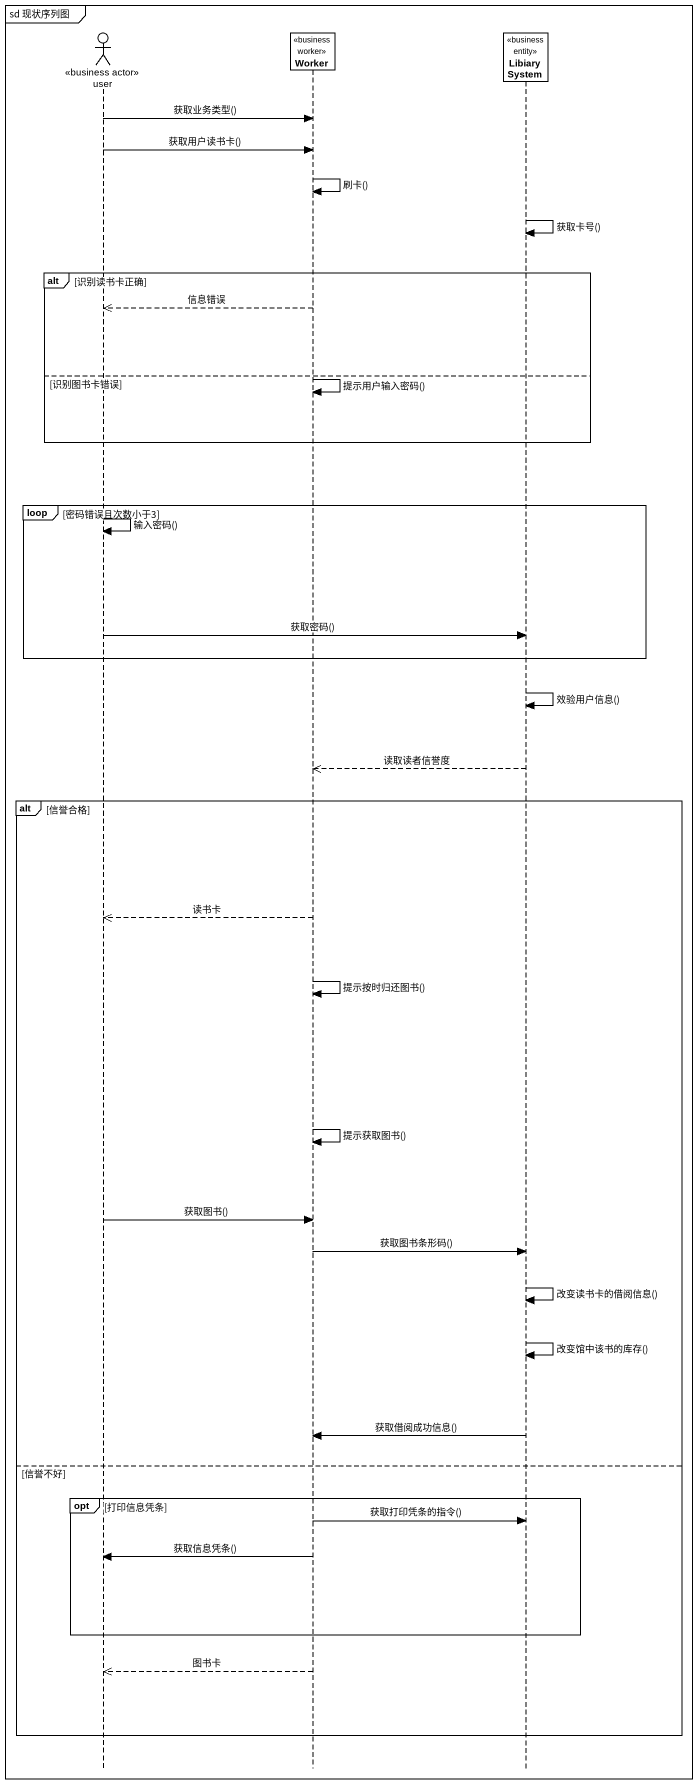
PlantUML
@startuml
mainframe sd 现状序列图
hide footbox
actor user <<business actor>>
participant Worker <<business worker>>
participant LibiarySystem <<business entity>>

user -> Worker : 获取业务类型()
user -> Worker : 获取用户读书卡()
Worker -> Worker : 刷卡()
LibiarySystem -> LibiarySystem : 获取卡号()
alt 识别读书卡正确
  Worker -->> user : 信息错误
else 识别图书卡错误
  Worker -> Worker : 提示用户输入密码()
end
loop 密码错误且次数小于3
  user -> user : 输入密码()
  user -> LibiarySystem : 获取密码()
end
LibiarySystem -> LibiarySystem : 效验用户信息()
LibiarySystem -->> Worker : 读取读者信誉度
alt 信誉合格
  Worker -->> user : 读书卡
  Worker -> Worker : 提示按时归还图书()
  Worker -> Worker : 提示获取图书()
  user -> Worker : 获取图书()
  Worker -> LibiarySystem : 获取图书条形码()
  LibiarySystem -> LibiarySystem : 改变读书卡的借阅信息()
  LibiarySystem -> LibiarySystem : 改变馆中该书的库存()
  LibiarySystem -> Worker : 获取借阅成功信息()
else 信誉不好
  opt 打印信息凭条
    Worker -> LibiarySystem : 获取打印凭条的指令()
    Worker -> user : 获取信息凭条()
  end
  Worker -->> user : 图书卡
end
@enduml
